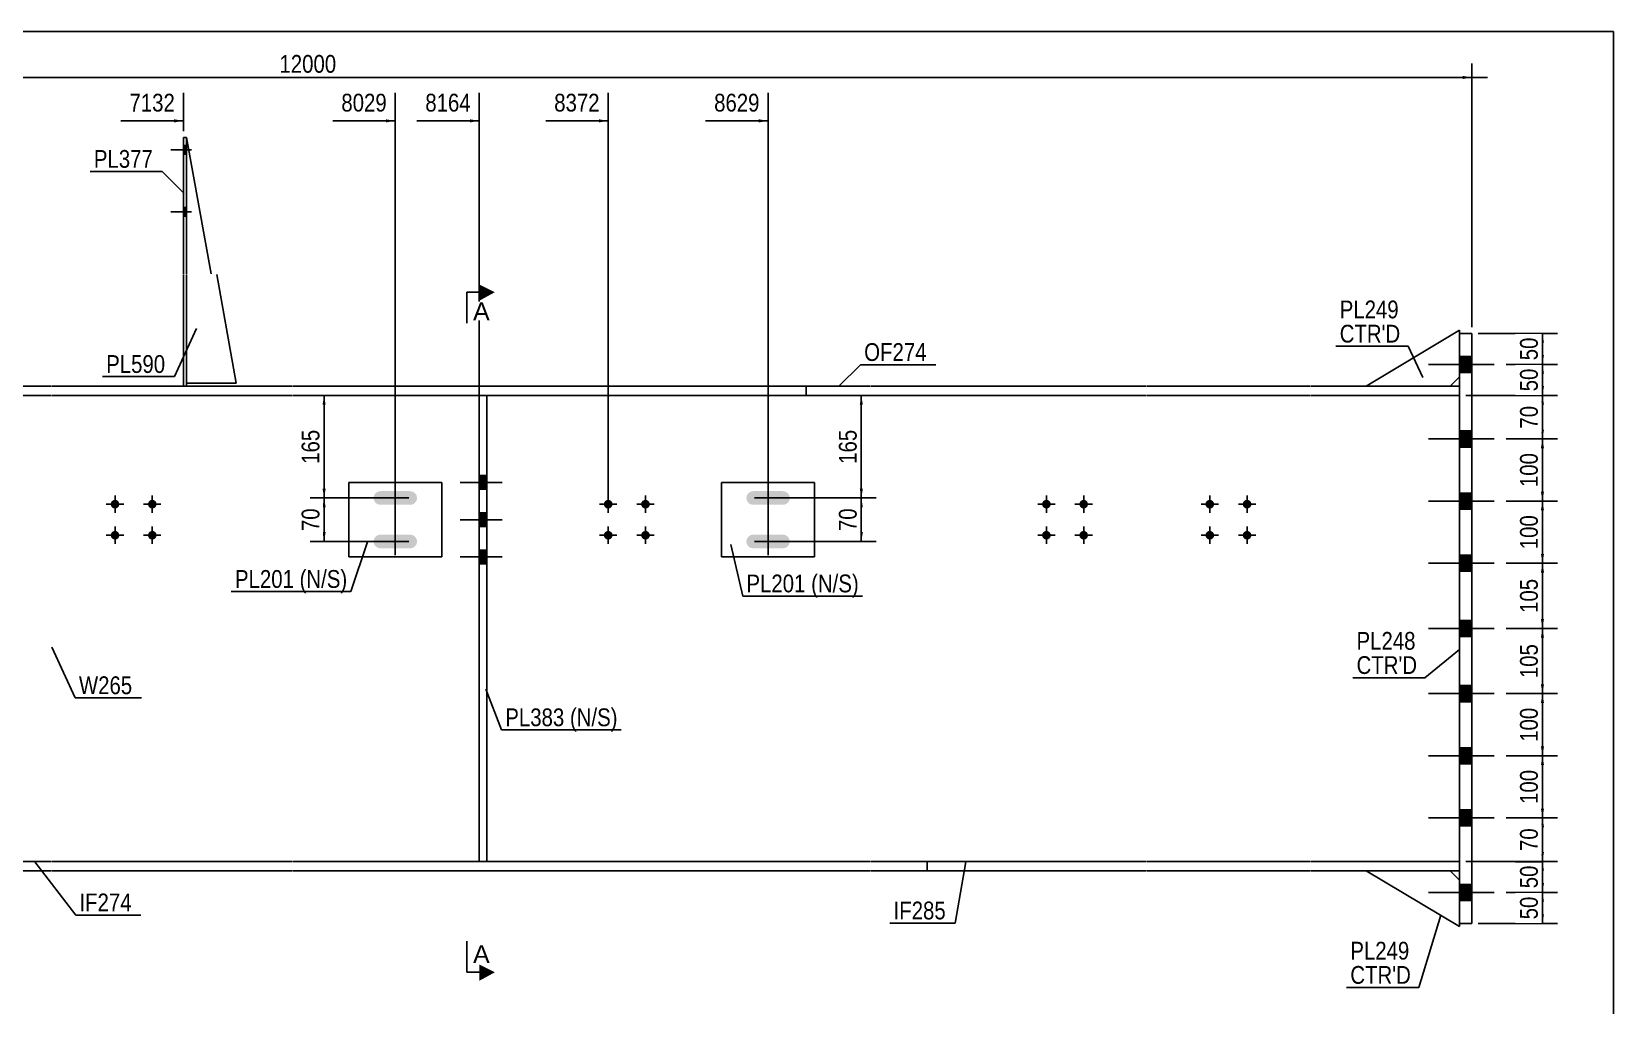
# Model space of a CAD drawing. Header units: millimetres. Extents: x -317 to 96, y -149 to 138.
# Drawn here: x -158.6 to 96, y -19 to 137.8 of the extents above; entities that cross this region are included whole.
import ezdxf

# ---------------------------------------------------------------- set-up
doc = ezdxf.new("R2010")
doc.units = ezdxf.units.MM
doc.linetypes.add('DXK_LINE_DOT1', pattern=[1.8814, 0.9407, -0.9407])
doc.styles.add('Arial', font='ARIAL.TTF', dxfattribs={"height": 0.2})
doc.styles.add('Arial Narrow', font='ARIALN.TTF', dxfattribs={"height": 0.2})

# ---------------------------------------------------------------- blocks, each defined once
blk = doc.blocks.new('Unknown-623345086-1210')
at = {"color": 5, "linetype": 'Continuous'}
for p, q in [((95.99, 137.75), (-314.01, 137.75)), ((95.99, -149.25), (95.99, 137.75))]:
    blk.add_line(p, q, dxfattribs=at)
blk = doc.blocks.new('Bolt-623345086-1713 - 1419')
at = {"linetype": 'Continuous'}
for points in [[(-145.87, 61.68, -1), (-144.47, 61.68, -1)], [(-139.87, 61.68, -1), (-138.47, 61.68, -1)], [(-145.87, 56.68, -1), (-144.47, 56.68, -1)], [(-139.87, 56.68, -1), (-138.47, 56.68, -1)]]:
    blk.add_hatch(color=3, dxfattribs=at).paths.add_polyline_path(points)
at = {"color": 3, "linetype": 'Continuous'}
for p, q in [((-143.77, 61.68), (-146.57, 61.68)), ((-145.17, 60.28), (-145.17, 63.08)), ((-137.77, 61.68), (-140.57, 61.68)), ((-139.17, 60.28), (-139.17, 63.08)), ((-143.77, 56.68), (-146.57, 56.68)), ((-145.17, 55.28), (-145.17, 58.08)), ((-137.77, 56.68), (-140.57, 56.68)), ((-139.17, 55.28), (-139.17, 58.08))]:
    blk.add_line(p, q, dxfattribs=at)
blk = doc.blocks.new('Bolt-623345086-1600 - 1419')
at = {"linetype": 'Continuous'}
for points in [[(-96.88, 61.9), (-96.64, 62.25), (-96.56, 62.68), (-96.64, 63.1), (-96.88, 63.45), (-97.23, 63.69), (-97.66, 63.78), (-102.46, 63.78), (-102.88, 63.69), (-103.23, 63.45), (-103.47, 63.1), (-103.56, 62.68), (-103.47, 62.25), (-103.23, 61.9), (-102.88, 61.66), (-102.46, 61.58), (-97.66, 61.58), (-97.23, 61.66)], [(-96.88, 54.9), (-96.64, 55.25), (-96.56, 55.68), (-96.64, 56.1), (-96.88, 56.45), (-97.23, 56.69), (-97.66, 56.78), (-102.46, 56.78), (-102.88, 56.69), (-103.23, 56.45), (-103.47, 56.1), (-103.56, 55.68), (-103.47, 55.25), (-103.23, 54.9), (-102.88, 54.66), (-102.46, 54.58), (-97.66, 54.58), (-97.23, 54.66)]]:
    blk.add_hatch(color=3, dxfattribs=at).paths.add_polyline_path(points)
at = {"color": 3, "linetype": 'Continuous'}
for p, q in [((-100.06, 60.48), (-100.06, 64.88)), ((-102.26, 62.68), (-97.86, 62.68)), ((-100.06, 53.48), (-100.06, 57.88)), ((-102.26, 55.68), (-97.86, 55.68))]:
    blk.add_line(p, q, dxfattribs=at)
blk = doc.blocks.new('Bolt-623345086-6422 - 1419')
at = {"linetype": 'Continuous'}
for points in [[(-133.66, 118.03), (-133.66, 119.43), (-134.16, 119.43), (-134.16, 118.03)], [(-133.66, 118.03), (-133.66, 119.43), (-134.16, 119.43), (-134.16, 118.03)], [(-133.66, 108.03), (-133.66, 109.43), (-134.16, 109.43), (-134.16, 108.03)], [(-133.66, 108.03), (-133.66, 109.43), (-134.16, 109.43), (-134.16, 108.03)]]:
    blk.add_hatch(color=3, dxfattribs=at).paths.add_polyline_path(points)
at = {"color": 3, "linetype": 'Continuous'}
for p, q in [((-132.86, 118.73), (-136.16, 118.73)), ((-132.86, 118.73), (-136.16, 118.73)), ((-133.66, 119.43), (-134.16, 119.43)), ((-133.66, 119.43), (-134.16, 119.43)), ((-133.66, 118.03), (-134.16, 118.03)), ((-133.66, 118.03), (-134.16, 118.03)), ((-132.86, 108.73), (-136.16, 108.73)), ((-132.86, 108.73), (-136.16, 108.73)), ((-133.66, 109.43), (-134.16, 109.43)), ((-133.66, 109.43), (-134.16, 109.43)), ((-133.66, 108.03), (-134.16, 108.03)), ((-133.66, 108.03), (-134.16, 108.03))]:
    blk.add_line(p, q, dxfattribs=at)
blk = doc.blocks.new('Bolt-623345086-1426 - 1419')
at = {"linetype": 'Continuous'}
for points in [[(-85.34, 64.08), (-85.34, 66.28), (-86.54, 66.28), (-86.54, 64.08)], [(-85.34, 58.08), (-85.34, 60.28), (-86.54, 60.28), (-86.54, 58.08)], [(-85.34, 52.08), (-85.34, 54.28), (-86.54, 54.28), (-86.54, 52.08)]]:
    blk.add_hatch(color=3, dxfattribs=at).paths.add_polyline_path(points)
at = {"color": 3, "linetype": 'Continuous'}
for p, q in [((-85.34, 66.28), (-86.54, 66.28)), ((-82.84, 65.18), (-89.64, 65.18)), ((-85.34, 64.08), (-86.54, 64.08)), ((-82.84, 59.18), (-89.64, 59.18)), ((-85.34, 60.28), (-86.54, 60.28)), ((-85.34, 58.08), (-86.54, 58.08)), ((-85.34, 54.28), (-86.54, 54.28)), ((-82.84, 53.18), (-89.64, 53.18)), ((-85.34, 52.08), (-86.54, 52.08))]:
    blk.add_line(p, q, dxfattribs=at)
blk = doc.blocks.new('Part-623345086-1479 - 1419')
at = {"color": 2, "linetype": 'Continuous'}
for p, q in [((71.23, 89.68), (56.23, 80.68)), ((71.23, 89.68), (71.23, 89.18)), ((69.73, 80.68), (71.23, 82.18))]:
    blk.add_line(p, q, dxfattribs=at)
at = {"color": 7, "linetype": 'DXK_LINE_DOT1'}
for p, q in [((71.23, 82.18), (71.23, 89.18)), ((56.23, 80.68), (69.73, 80.68))]:
    blk.add_line(p, q, dxfattribs=at)
blk = doc.blocks.new('Part-623345086-1508 - 1419')
at = {"color": 2, "linetype": 'Continuous'}
for p, q in [((71.23, 89.18), (73.23, 89.18)), ((71.23, -5.82), (71.23, 89.18)), ((73.23, 89.18), (73.23, -5.82)), ((73.23, -5.82), (71.23, -5.82))]:
    blk.add_line(p, q, dxfattribs=at)
blk = doc.blocks.new('Part-623345086-1688 - 1419')
at = {"color": 2, "linetype": 'Continuous'}
for p, q in [((-164.37, 4.18), (-164.37, 2.68)), ((-164.37, 4.18), (-155.37, 4.18)), ((-164.37, 2.68), (-155.37, 2.68)), ((-155.27, 4.18), (-116.66, 4.18)), ((-155.27, 2.68), (-116.66, 2.68)), ((-116.56, 4.18), (-23.56, 4.18)), ((-116.56, 2.68), (-23.56, 2.68)), ((-23.46, 4.18), (-14.46, 4.18)), ((-23.46, 2.68), (-14.46, 2.68)), ((-14.46, 4.18), (-14.46, 2.68))]:
    blk.add_line(p, q, dxfattribs=at)
blk = doc.blocks.new('Part-623345086-1513 - 1419')
at = {"color": 2, "linetype": 'Continuous'}
for p, q in [((71.23, -6.33), (56.23, 2.67)), ((69.73, 2.67), (71.23, 1.17)), ((71.23, -6.33), (71.23, -5.82))]:
    blk.add_line(p, q, dxfattribs=at)
at = {"color": 7, "linetype": 'DXK_LINE_DOT1'}
for p, q in [((56.23, 2.67), (69.73, 2.67)), ((71.23, 1.17), (71.23, -5.82))]:
    blk.add_line(p, q, dxfattribs=at)
blk = doc.blocks.new('Part-623345086-1565 - 1419')
at = {"color": 2, "linetype": 'Continuous'}
for p, q in [((-86.54, 79.18), (-86.54, 4.18)), ((-85.34, 79.18), (-85.34, 4.18))]:
    blk.add_line(p, q, dxfattribs=at)
at = {"color": 7, "linetype": 'DXK_LINE_DOT1'}
for p, q in [((-86.54, 79.18), (-85.34, 79.18)), ((-85.34, 4.18), (-86.54, 4.18))]:
    blk.add_line(p, q, dxfattribs=at)
blk = doc.blocks.new('Part-623345086-1575 - 1419')
at = {"color": 2, "linetype": 'Continuous'}
blk.add_line((-164.37, 79.18), (-164.37, 4.18), dxfattribs=at)
at = {"color": 7, "linetype": 'DXK_LINE_DOT1'}
for p, q in [((-164.37, 79.18), (-155.37, 79.18)), ((-155.27, 79.18), (-116.66, 79.18)), ((-116.56, 79.18), (-86.54, 79.18)), ((-85.34, 79.18), (-23.56, 79.18)), ((-23.46, 79.18), (-5.46, 79.18)), ((-5.36, 79.18), (20.84, 79.18)), ((20.94, 79.18), (47.13, 79.18)), ((47.23, 79.18), (71.23, 79.18)), ((71.23, 79.18), (71.23, 4.18)), ((-164.37, 4.18), (-155.37, 4.18)), ((-155.27, 4.18), (-116.66, 4.18)), ((-116.56, 4.18), (-23.56, 4.18)), ((-23.46, 4.18), (-5.46, 4.18)), ((-5.36, 4.18), (20.84, 4.18)), ((20.94, 4.18), (47.13, 4.18)), ((47.23, 4.18), (71.23, 4.18))]:
    blk.add_line(p, q, dxfattribs=at)
blk = doc.blocks.new('Part-623345086-1597 - 1419')
at = {"color": 2, "linetype": 'Continuous'}
for p, q in [((-33.94, 80.68), (-33.94, 79.18)), ((-23.56, 80.68), (-33.94, 80.68)), ((-33.94, 79.18), (-23.56, 79.18)), ((-5.46, 80.68), (-23.46, 80.68)), ((-23.46, 79.18), (-5.46, 79.18)), ((20.84, 80.68), (-5.36, 80.68)), ((-5.36, 79.18), (20.84, 79.18)), ((47.13, 80.68), (20.94, 80.68)), ((20.94, 79.18), (47.13, 79.18)), ((71.23, 80.68), (47.23, 80.68)), ((47.23, 79.18), (71.23, 79.18)), ((71.23, 79.18), (71.23, 80.68))]:
    blk.add_line(p, q, dxfattribs=at)
blk = doc.blocks.new('Bolt-623345086-1598 - 1419')
at = {"linetype": 'Continuous'}
for points in [[(-66.49, 61.68, -1), (-65.09, 61.68, -1)], [(-60.49, 61.68, -1), (-59.09, 61.68, -1)], [(-66.49, 56.68, -1), (-65.09, 56.68, -1)], [(-60.49, 56.68, -1), (-59.09, 56.68, -1)]]:
    blk.add_hatch(color=3, dxfattribs=at).paths.add_polyline_path(points)
at = {"color": 3, "linetype": 'Continuous'}
for p, q in [((-64.39, 61.68), (-67.19, 61.68)), ((-65.79, 60.28), (-65.79, 63.08)), ((-58.39, 61.68), (-61.19, 61.68)), ((-59.79, 60.28), (-59.79, 63.08)), ((-64.39, 56.68), (-67.19, 56.68)), ((-65.79, 55.28), (-65.79, 58.08)), ((-58.39, 56.68), (-61.19, 56.68)), ((-59.79, 55.28), (-59.79, 58.08))]:
    blk.add_line(p, q, dxfattribs=at)
blk = doc.blocks.new('Part-623345086-1622 - 1419')
at = {"color": 2, "linetype": 'Continuous'}
for p, q in [((-182.55, 80.68), (-182.55, 79.18)), ((-173.55, 80.68), (-182.55, 80.68)), ((-182.55, 79.18), (-173.55, 79.18)), ((-155.37, 80.68), (-173.45, 80.68)), ((-173.45, 79.18), (-155.37, 79.18)), ((-116.66, 80.68), (-155.27, 80.68)), ((-155.27, 79.18), (-116.66, 79.18)), ((-33.94, 80.68), (-116.56, 80.68)), ((-116.56, 79.18), (-33.94, 79.18)), ((-33.94, 79.18), (-33.94, 80.68))]:
    blk.add_line(p, q, dxfattribs=at)
blk = doc.blocks.new('Part-623345086-1704 - 1419')
at = {"color": 2, "linetype": 'Continuous'}
for p, q in [((-107.56, 65.18), (-92.56, 65.18)), ((-107.56, 65.18), (-107.56, 53.18)), ((-92.56, 53.18), (-92.56, 65.18)), ((-107.56, 53.18), (-92.56, 53.18))]:
    blk.add_line(p, q, dxfattribs=at)
blk = doc.blocks.new('Bolt-623345086-1694 - 1419')
at = {"linetype": 'Continuous'}
for points in [[(71.23, 85.48), (71.23, 82.88), (73.23, 82.88), (73.23, 85.48)], [(71.23, 85.48), (71.23, 82.88), (73.23, 82.88), (73.23, 85.48)], [(71.23, 73.48), (71.23, 70.88), (73.23, 70.88), (73.23, 73.48)], [(71.23, 73.48), (71.23, 70.88), (73.23, 70.88), (73.23, 73.48)], [(71.23, 63.48), (71.23, 60.88), (73.23, 60.88), (73.23, 63.48)], [(71.23, 63.48), (71.23, 60.88), (73.23, 60.88), (73.23, 63.48)], [(71.23, 53.48), (71.23, 50.88), (73.23, 50.88), (73.23, 53.48)], [(71.23, 53.48), (71.23, 50.88), (73.23, 50.88), (73.23, 53.48)], [(71.23, 42.98), (71.23, 40.38), (73.23, 40.38), (73.23, 42.98)], [(71.23, 42.98), (71.23, 40.38), (73.23, 40.38), (73.23, 42.98)], [(71.23, 32.48), (71.23, 29.88), (73.23, 29.88), (73.23, 32.48)], [(71.23, 32.48), (71.23, 29.88), (73.23, 29.88), (73.23, 32.48)], [(71.23, 22.48), (71.23, 19.88), (73.23, 19.88), (73.23, 22.48)], [(71.23, 22.48), (71.23, 19.88), (73.23, 19.88), (73.23, 22.48)], [(71.23, 12.48), (71.23, 9.88), (73.23, 9.88), (73.23, 12.48)], [(71.23, 12.48), (71.23, 9.88), (73.23, 9.88), (73.23, 12.48)], [(71.23, 0.48), (71.23, -2.12), (73.23, -2.12), (73.23, 0.48)], [(71.23, 0.48), (71.23, -2.12), (73.23, -2.12), (73.23, 0.48)]]:
    blk.add_hatch(color=3, dxfattribs=at).paths.add_polyline_path(points)
at = {"color": 3, "linetype": 'Continuous'}
for p, q in [((76.82, 84.18), (66.23, 84.18)), ((76.82, 84.18), (66.23, 84.18)), ((73.23, 85.48), (71.23, 85.48)), ((73.23, 85.48), (71.23, 85.48)), ((73.23, 82.88), (71.23, 82.88)), ((73.23, 82.88), (71.23, 82.88)), ((76.82, 72.18), (66.23, 72.18)), ((76.82, 72.18), (66.23, 72.18)), ((73.23, 73.48), (71.23, 73.48)), ((73.23, 73.48), (71.23, 73.48)), ((73.23, 70.88), (71.23, 70.88)), ((73.23, 70.88), (71.23, 70.88)), ((76.82, 62.18), (66.23, 62.18)), ((76.82, 62.18), (66.23, 62.18)), ((73.23, 63.48), (71.23, 63.48)), ((73.23, 63.48), (71.23, 63.48)), ((73.23, 60.88), (71.23, 60.88)), ((73.23, 60.88), (71.23, 60.88)), ((73.23, 53.48), (71.23, 53.48)), ((73.23, 53.48), (71.23, 53.48)), ((76.82, 52.18), (66.23, 52.18)), ((76.82, 52.18), (66.23, 52.18)), ((73.23, 50.88), (71.23, 50.88)), ((73.23, 50.88), (71.23, 50.88)), ((76.82, 41.68), (66.23, 41.68)), ((76.82, 41.68), (66.23, 41.68)), ((73.23, 42.98), (71.23, 42.98)), ((73.23, 42.98), (71.23, 42.98)), ((73.23, 40.38), (71.23, 40.38)), ((73.23, 40.38), (71.23, 40.38)), ((76.82, 31.18), (66.23, 31.18)), ((76.82, 31.18), (66.23, 31.18)), ((73.23, 32.48), (71.23, 32.48)), ((73.23, 32.48), (71.23, 32.48)), ((73.23, 29.88), (71.23, 29.88)), ((73.23, 29.88), (71.23, 29.88)), ((76.82, 21.18), (66.23, 21.18)), ((76.82, 21.18), (66.23, 21.18)), ((73.23, 22.48), (71.23, 22.48)), ((73.23, 22.48), (71.23, 22.48)), ((73.23, 19.88), (71.23, 19.88)), ((73.23, 19.88), (71.23, 19.88)), ((76.82, 11.18), (66.23, 11.18)), ((76.82, 11.18), (66.23, 11.18)), ((73.23, 12.48), (71.23, 12.48)), ((73.23, 12.48), (71.23, 12.48)), ((73.23, 9.88), (71.23, 9.88)), ((73.23, 9.88), (71.23, 9.88)), ((73.23, 0.48), (71.23, 0.48)), ((73.23, 0.48), (71.23, 0.48)), ((76.82, -0.82), (66.23, -0.82)), ((76.82, -0.82), (66.23, -0.82)), ((73.23, -2.12), (71.23, -2.12)), ((73.23, -2.12), (71.23, -2.12))]:
    blk.add_line(p, q, dxfattribs=at)
blk = doc.blocks.new('Part-623345086-1709 - 1419')
at = {"color": 2, "linetype": 'Continuous'}
for p, q in [((-47.56, 65.18), (-32.56, 65.18)), ((-47.56, 65.18), (-47.56, 53.18)), ((-32.56, 53.18), (-32.56, 65.18)), ((-47.56, 53.18), (-32.56, 53.18))]:
    blk.add_line(p, q, dxfattribs=at)
blk = doc.blocks.new('Bolt-623345086-1710 - 1419')
at = {"linetype": 'Continuous'}
for points in [[(-36.88, 61.9), (-36.64, 62.25), (-36.56, 62.68), (-36.64, 63.1), (-36.88, 63.45), (-37.23, 63.69), (-37.66, 63.78), (-42.46, 63.78), (-42.88, 63.69), (-43.23, 63.45), (-43.47, 63.1), (-43.56, 62.68), (-43.47, 62.25), (-43.23, 61.9), (-42.88, 61.66), (-42.46, 61.58), (-37.66, 61.58), (-37.23, 61.66)], [(-36.88, 54.9), (-36.64, 55.25), (-36.56, 55.68), (-36.64, 56.1), (-36.88, 56.45), (-37.23, 56.69), (-37.66, 56.78), (-42.46, 56.78), (-42.88, 56.69), (-43.23, 56.45), (-43.47, 56.1), (-43.56, 55.68), (-43.47, 55.25), (-43.23, 54.9), (-42.88, 54.66), (-42.46, 54.58), (-37.66, 54.58), (-37.23, 54.66)]]:
    blk.add_hatch(color=3, dxfattribs=at).paths.add_polyline_path(points)
at = {"color": 3, "linetype": 'Continuous'}
for p, q in [((-40.06, 60.48), (-40.06, 64.88)), ((-42.26, 62.68), (-37.86, 62.68)), ((-40.06, 53.48), (-40.06, 57.88)), ((-42.26, 55.68), (-37.86, 55.68))]:
    blk.add_line(p, q, dxfattribs=at)
blk = doc.blocks.new('Bolt-623345086-1714 - 1419')
at = {"linetype": 'Continuous'}
for points in [[(4.04, 61.68, -1), (5.44, 61.68, -1)], [(10.04, 61.68, -1), (11.44, 61.68, -1)], [(4.04, 56.68, -1), (5.44, 56.68, -1)], [(10.04, 56.68, -1), (11.44, 56.68, -1)]]:
    blk.add_hatch(color=3, dxfattribs=at).paths.add_polyline_path(points)
at = {"color": 3, "linetype": 'Continuous'}
for p, q in [((6.14, 61.68), (3.34, 61.68)), ((4.74, 60.28), (4.74, 63.08)), ((12.14, 61.68), (9.34, 61.68)), ((10.74, 60.28), (10.74, 63.08)), ((6.14, 56.68), (3.34, 56.68)), ((4.74, 55.28), (4.74, 58.08)), ((12.14, 56.68), (9.34, 56.68)), ((10.74, 55.28), (10.74, 58.08))]:
    blk.add_line(p, q, dxfattribs=at)
blk = doc.blocks.new('Bolt-623345086-1715 - 1419')
at = {"linetype": 'Continuous'}
for points in [[(30.34, 61.68, -1), (31.74, 61.68, -1)], [(36.34, 61.68, -1), (37.74, 61.68, -1)], [(30.34, 56.68, -1), (31.74, 56.68, -1)], [(36.34, 56.68, -1), (37.74, 56.68, -1)]]:
    blk.add_hatch(color=3, dxfattribs=at).paths.add_polyline_path(points)
at = {"color": 3, "linetype": 'Continuous'}
for p, q in [((32.44, 61.68), (29.64, 61.68)), ((31.04, 60.28), (31.04, 63.08)), ((38.44, 61.68), (35.64, 61.68)), ((37.04, 60.28), (37.04, 63.08)), ((32.44, 56.68), (29.64, 56.68)), ((31.04, 55.28), (31.04, 58.08)), ((38.44, 56.68), (35.64, 56.68)), ((37.04, 55.28), (37.04, 58.08))]:
    blk.add_line(p, q, dxfattribs=at)
blk = doc.blocks.new('Part-623345086-1720 - 1419')
at = {"color": 2, "linetype": 'Continuous'}
for p, q in [((-14.46, 2.68), (-14.46, 4.18)), ((-14.46, 4.18), (-5.46, 4.18)), ((-5.46, 2.68), (-14.46, 2.68)), ((-5.36, 4.18), (20.84, 4.18)), ((20.84, 2.68), (-5.36, 2.68)), ((20.94, 4.18), (47.13, 4.18)), ((47.13, 2.68), (20.94, 2.68)), ((47.23, 4.18), (71.23, 4.18)), ((71.23, 2.68), (47.23, 2.68)), ((71.23, 4.18), (71.23, 2.68))]:
    blk.add_line(p, q, dxfattribs=at)
blk = doc.blocks.new('Part-623345086-6420 - 1419')
at = {"color": 2, "linetype": 'Continuous'}
for p, q in [((-133.66, 120.73), (-134.16, 120.73)), ((-134.16, 120.73), (-134.16, 98.78)), ((-133.66, 98.78), (-133.66, 120.73)), ((-134.16, 98.68), (-134.16, 80.68)), ((-133.66, 80.68), (-133.66, 98.68))]:
    blk.add_line(p, q, dxfattribs=at)
at = {"color": 7, "linetype": 'DXK_LINE_DOT1'}
blk.add_line((-134.16, 80.68), (-133.66, 80.68), dxfattribs=at)
blk = doc.blocks.new('Part-623345086-6421 - 1419')
at = {"color": 2, "linetype": 'Continuous'}
for p, q in [((-129.71, 98.78), (-133.66, 120.73)), ((-125.66, 81.18), (-128.8, 98.68)), ((-133.66, 81.18), (-125.66, 81.18))]:
    blk.add_line(p, q, dxfattribs=at)
at = {"color": 7, "linetype": 'DXK_LINE_DOT1'}
for p, q in [((-133.66, 120.73), (-133.66, 98.78)), ((-133.66, 98.68), (-133.66, 81.18))]:
    blk.add_line(p, q, dxfattribs=at)
blk = doc.blocks.new('StraightDimension-623345086-6908 - 1419')
at = {"linetype": 'Continuous'}
for points in [[(84.33, 77.68), (84.58, 79.18), (84.83, 77.68)], [(84.83, 73.68), (84.58, 72.18), (84.33, 73.68)]]:
    blk.add_hatch(color=7, dxfattribs=at).paths.add_polyline_path(points)
at = {"color": 7, "linetype": 'Continuous'}
for p, q in [((72.23, 79.18), (86.98, 79.18)), ((84.58, 72.18), (84.58, 79.18)), ((78.73, 72.18), (86.98, 72.18))]:
    blk.add_line(p, q, dxfattribs=at)
at = {"color": 0}
blk.add_wipeout([(84.43, 78.1), (80.23, 78.1), (80.23, 73.25), (84.43, 73.25)], dxfattribs=at)
at = {"color": 3, "style": 'Arial Narrow'}
blk.add_text('70', height=2.863, rotation=90.0002, dxfattribs=at).set_placement((83.83, 73.85))
blk = doc.blocks.new('StraightDimension-623345086-6749 - 1419')
at = {"linetype": 'Continuous'}
blk.add_hatch(color=7, dxfattribs=at).paths.add_polyline_path([(-135.66, 123.64), (-134.16, 123.39), (-135.66, 123.14)])
at = {"color": 7, "linetype": 'Continuous'}
for p, q in [((-134.16, 121.73), (-134.16, 127.89)), ((-144.22, 123.39), (-134.16, 123.39))]:
    blk.add_line(p, q, dxfattribs=at)
at = {"color": 0}
blk.add_wipeout([(-134.93, 124.29), (-134.93, 128.49), (-143.44, 128.49), (-143.44, 124.29)], dxfattribs=at)
at = {"color": 3, "style": 'Arial Narrow'}
blk.add_text('7132', height=2.863, dxfattribs=at).set_placement((-142.84, 124.89))
blk = doc.blocks.new('StraightDimension-623345086-6745 - 1419')
at = {"linetype": 'Continuous'}
blk.add_hatch(color=7, dxfattribs=at).paths.add_polyline_path([(-41.56, 123.64), (-40.06, 123.39), (-41.56, 123.14)])
at = {"color": 7, "linetype": 'Continuous'}
for p, q in [((-40.06, 56.68), (-40.06, 127.89)), ((-50.12, 123.39), (-40.06, 123.39))]:
    blk.add_line(p, q, dxfattribs=at)
at = {"color": 0}
blk.add_wipeout([(-40.83, 124.29), (-40.83, 128.49), (-49.34, 128.49), (-49.34, 124.29)], dxfattribs=at)
at = {"color": 3, "style": 'Arial Narrow'}
blk.add_text('8629', height=2.863, dxfattribs=at).set_placement((-48.74, 124.89))
blk = doc.blocks.new('StraightDimension-623345086-6916 - 1419')
at = {"linetype": 'Continuous'}
for points in [[(84.33, 2.68), (84.58, 4.18), (84.83, 2.68)], [(84.83, 0.68), (84.58, -0.82), (84.33, 0.68)]]:
    blk.add_hatch(color=7, dxfattribs=at).paths.add_polyline_path(points)
at = {"color": 7, "linetype": 'Continuous'}
for p, q in [((72.23, 4.18), (86.98, 4.18)), ((84.58, -0.82), (84.58, 4.18)), ((78.73, -0.82), (86.98, -0.82))]:
    blk.add_line(p, q, dxfattribs=at)
at = {"color": 0}
blk.add_wipeout([(84.43, 4.1), (80.23, 4.1), (80.23, -0.75), (84.43, -0.75)], dxfattribs=at)
at = {"color": 3, "style": 'Arial Narrow'}
blk.add_text('50', height=2.863, rotation=90.0002, dxfattribs=at).set_placement((83.83, -0.15))
blk = doc.blocks.new('StraightDimension-623345086-6748 - 1419')
at = {"linetype": 'Continuous'}
blk.add_hatch(color=7, dxfattribs=at).paths.add_polyline_path([(-101.56, 123.64), (-100.06, 123.39), (-101.56, 123.14)])
at = {"color": 7, "linetype": 'Continuous'}
for p, q in [((-100.06, 56.68), (-100.06, 127.89)), ((-110.12, 123.39), (-100.06, 123.39))]:
    blk.add_line(p, q, dxfattribs=at)
at = {"color": 0}
blk.add_wipeout([(-100.83, 124.29), (-100.83, 128.49), (-109.34, 128.49), (-109.34, 124.29)], dxfattribs=at)
at = {"color": 3, "style": 'Arial Narrow'}
blk.add_text('8029', height=2.863, dxfattribs=at).set_placement((-108.74, 124.89))
blk = doc.blocks.new('StraightDimension-623345086-1931 - 1419')
at = {"linetype": 'Continuous'}
blk.add_hatch(color=7, dxfattribs=at).paths.add_polyline_path([(71.73, 130.63), (73.23, 130.38), (71.73, 130.13)])
at = {"color": 7, "linetype": 'Continuous'}
for p, q in [((73.23, 90.18), (73.23, 132.63)), ((-301.5, 130.38), (73.23, 130.38)), ((73.23, 130.38), (75.73, 130.38))]:
    blk.add_line(p, q, dxfattribs=at)
at = {"color": 0}
blk.add_wipeout([(-108.96, 130.53), (-108.96, 134.73), (-119.3, 134.73), (-119.3, 130.53)], dxfattribs=at)
at = {"color": 3, "style": 'Arial Narrow'}
blk.add_text('12000', height=2.863, dxfattribs=at).set_placement((-118.7, 131.13))
blk = doc.blocks.new('StraightDimension-623345086-6746 - 1419')
at = {"linetype": 'Continuous'}
blk.add_hatch(color=7, dxfattribs=at).paths.add_polyline_path([(-67.29, 123.64), (-65.79, 123.39), (-67.29, 123.14)])
at = {"color": 7, "linetype": 'Continuous'}
for p, q in [((-65.79, 62.68), (-65.79, 127.89)), ((-75.85, 123.39), (-65.79, 123.39))]:
    blk.add_line(p, q, dxfattribs=at)
at = {"color": 0}
blk.add_wipeout([(-66.56, 124.29), (-66.56, 128.49), (-75.08, 128.49), (-75.08, 124.29)], dxfattribs=at)
at = {"color": 3, "style": 'Arial Narrow'}
blk.add_text('8372', height=2.863, dxfattribs=at).set_placement((-74.48, 124.89))
blk = doc.blocks.new('StraightDimension-623345086-6747 - 1419')
at = {"linetype": 'Continuous'}
blk.add_hatch(color=7, dxfattribs=at).paths.add_polyline_path([(-88.04, 123.64), (-86.54, 123.39), (-88.04, 123.14)])
at = {"color": 7, "linetype": 'Continuous'}
for p, q in [((-86.54, 42.68), (-86.54, 127.89)), ((-96.6, 123.39), (-86.54, 123.39))]:
    blk.add_line(p, q, dxfattribs=at)
at = {"color": 0}
blk.add_wipeout([(-87.31, 124.29), (-87.31, 128.49), (-95.83, 128.49), (-95.83, 124.29)], dxfattribs=at)
at = {"color": 3, "style": 'Arial Narrow'}
blk.add_text('8164', height=2.863, dxfattribs=at).set_placement((-95.23, 124.89))
blk = doc.blocks.new('StraightDimension-623345086-6906 - 1419')
at = {"linetype": 'Continuous'}
for points in [[(84.33, 87.68), (84.58, 89.18), (84.83, 87.68)], [(84.83, 85.68), (84.58, 84.18), (84.33, 85.68)]]:
    blk.add_hatch(color=7, dxfattribs=at).paths.add_polyline_path(points)
at = {"color": 7, "linetype": 'Continuous'}
for p, q in [((74.23, 89.18), (86.98, 89.18)), ((84.58, 84.18), (84.58, 89.18)), ((78.73, 84.18), (86.98, 84.18))]:
    blk.add_line(p, q, dxfattribs=at)
at = {"color": 0}
blk.add_wipeout([(84.43, 89.1), (80.23, 89.1), (80.23, 84.25), (84.43, 84.25)], dxfattribs=at)
at = {"color": 3, "style": 'Arial Narrow'}
blk.add_text('50', height=2.863, rotation=90.0002, dxfattribs=at).set_placement((83.83, 84.85))
blk = doc.blocks.new('StraightDimension-623345086-6907 - 1419')
at = {"linetype": 'Continuous'}
for points in [[(84.33, 82.68), (84.58, 84.18), (84.83, 82.68)], [(84.83, 80.68), (84.58, 79.18), (84.33, 80.68)]]:
    blk.add_hatch(color=7, dxfattribs=at).paths.add_polyline_path(points)
at = {"color": 7, "linetype": 'Continuous'}
for p, q in [((78.73, 84.18), (86.98, 84.18)), ((84.58, 79.18), (84.58, 84.18)), ((72.23, 79.18), (86.98, 79.18))]:
    blk.add_line(p, q, dxfattribs=at)
at = {"color": 0}
blk.add_wipeout([(84.43, 84.1), (80.23, 84.1), (80.23, 79.25), (84.43, 79.25)], dxfattribs=at)
at = {"color": 3, "style": 'Arial Narrow'}
blk.add_text('50', height=2.863, rotation=90.0002, dxfattribs=at).set_placement((83.83, 79.85))
blk = doc.blocks.new('StraightDimension-623345086-6909 - 1419')
at = {"linetype": 'Continuous'}
for points in [[(84.33, 70.68), (84.58, 72.18), (84.83, 70.68)], [(84.83, 63.68), (84.58, 62.18), (84.33, 63.68)]]:
    blk.add_hatch(color=7, dxfattribs=at).paths.add_polyline_path(points)
at = {"color": 7, "linetype": 'Continuous'}
for p, q in [((78.73, 72.18), (86.98, 72.18)), ((84.58, 62.18), (84.58, 72.18)), ((78.73, 62.18), (86.98, 62.18))]:
    blk.add_line(p, q, dxfattribs=at)
at = {"color": 0}
blk.add_wipeout([(84.43, 70.52), (80.23, 70.52), (80.23, 63.83), (84.43, 63.83)], dxfattribs=at)
at = {"color": 3, "style": 'Arial Narrow'}
blk.add_text('100', height=2.863, rotation=90.0002, dxfattribs=at).set_placement((83.83, 64.43))
blk = doc.blocks.new('StraightDimension-623345086-6910 - 1419')
at = {"linetype": 'Continuous'}
for points in [[(84.33, 60.68), (84.58, 62.18), (84.83, 60.68)], [(84.83, 53.68), (84.58, 52.18), (84.33, 53.68)]]:
    blk.add_hatch(color=7, dxfattribs=at).paths.add_polyline_path(points)
at = {"color": 7, "linetype": 'Continuous'}
for p, q in [((78.73, 62.18), (86.98, 62.18)), ((84.58, 52.18), (84.58, 62.18)), ((78.73, 52.18), (86.98, 52.18))]:
    blk.add_line(p, q, dxfattribs=at)
at = {"color": 0}
blk.add_wipeout([(84.43, 60.52), (80.23, 60.52), (80.23, 53.83), (84.43, 53.83)], dxfattribs=at)
at = {"color": 3, "style": 'Arial Narrow'}
blk.add_text('100', height=2.863, rotation=90.0002, dxfattribs=at).set_placement((83.83, 54.43))
blk = doc.blocks.new('StraightDimension-623345086-6911 - 1419')
at = {"linetype": 'Continuous'}
for points in [[(84.33, 50.68), (84.58, 52.18), (84.83, 50.68)], [(84.83, 43.18), (84.58, 41.68), (84.33, 43.18)]]:
    blk.add_hatch(color=7, dxfattribs=at).paths.add_polyline_path(points)
at = {"color": 7, "linetype": 'Continuous'}
for p, q in [((78.73, 52.18), (86.98, 52.18)), ((84.58, 41.68), (84.58, 52.18)), ((78.73, 41.68), (86.98, 41.68))]:
    blk.add_line(p, q, dxfattribs=at)
at = {"color": 0}
blk.add_wipeout([(84.43, 50.27), (80.23, 50.27), (80.23, 43.58), (84.43, 43.58)], dxfattribs=at)
at = {"color": 3, "style": 'Arial Narrow'}
blk.add_text('105', height=2.863, rotation=90.0002, dxfattribs=at).set_placement((83.83, 44.18))
blk = doc.blocks.new('StraightDimension-623345086-6912 - 1419')
at = {"linetype": 'Continuous'}
for points in [[(84.33, 40.18), (84.58, 41.68), (84.83, 40.18)], [(84.83, 32.68), (84.58, 31.18), (84.33, 32.68)]]:
    blk.add_hatch(color=7, dxfattribs=at).paths.add_polyline_path(points)
at = {"color": 7, "linetype": 'Continuous'}
for p, q in [((78.73, 41.68), (86.98, 41.68)), ((84.58, 31.18), (84.58, 41.68)), ((78.73, 31.18), (86.98, 31.18))]:
    blk.add_line(p, q, dxfattribs=at)
at = {"color": 0}
blk.add_wipeout([(84.43, 39.77), (80.23, 39.77), (80.23, 33.08), (84.43, 33.08)], dxfattribs=at)
at = {"color": 3, "style": 'Arial Narrow'}
blk.add_text('105', height=2.863, rotation=90.0002, dxfattribs=at).set_placement((83.83, 33.68))
blk = doc.blocks.new('StraightDimension-623345086-6913 - 1419')
at = {"linetype": 'Continuous'}
for points in [[(84.33, 29.68), (84.58, 31.18), (84.83, 29.68)], [(84.83, 22.68), (84.58, 21.18), (84.33, 22.68)]]:
    blk.add_hatch(color=7, dxfattribs=at).paths.add_polyline_path(points)
at = {"color": 7, "linetype": 'Continuous'}
for p, q in [((78.73, 31.18), (86.98, 31.18)), ((84.58, 21.18), (84.58, 31.18)), ((78.73, 21.18), (86.98, 21.18))]:
    blk.add_line(p, q, dxfattribs=at)
at = {"color": 0}
blk.add_wipeout([(84.43, 29.52), (80.23, 29.52), (80.23, 22.83), (84.43, 22.83)], dxfattribs=at)
at = {"color": 3, "style": 'Arial Narrow'}
blk.add_text('100', height=2.863, rotation=90.0002, dxfattribs=at).set_placement((83.83, 23.43))
blk = doc.blocks.new('StraightDimension-623345086-6914 - 1419')
at = {"linetype": 'Continuous'}
for points in [[(84.33, 19.68), (84.58, 21.18), (84.83, 19.68)], [(84.83, 12.68), (84.58, 11.18), (84.33, 12.68)]]:
    blk.add_hatch(color=7, dxfattribs=at).paths.add_polyline_path(points)
at = {"color": 7, "linetype": 'Continuous'}
for p, q in [((78.73, 21.18), (86.98, 21.18)), ((84.58, 11.18), (84.58, 21.18)), ((78.73, 11.18), (86.98, 11.18))]:
    blk.add_line(p, q, dxfattribs=at)
at = {"color": 0}
blk.add_wipeout([(84.43, 19.52), (80.23, 19.52), (80.23, 12.83), (84.43, 12.83)], dxfattribs=at)
at = {"color": 3, "style": 'Arial Narrow'}
blk.add_text('100', height=2.863, rotation=90.0002, dxfattribs=at).set_placement((83.83, 13.43))
blk = doc.blocks.new('StraightDimension-623345086-6915 - 1419')
at = {"linetype": 'Continuous'}
for points in [[(84.33, 9.68), (84.58, 11.18), (84.83, 9.68)], [(84.83, 5.68), (84.58, 4.18), (84.33, 5.68)]]:
    blk.add_hatch(color=7, dxfattribs=at).paths.add_polyline_path(points)
at = {"color": 7, "linetype": 'Continuous'}
for p, q in [((78.73, 11.18), (86.98, 11.18)), ((84.58, 4.18), (84.58, 11.18)), ((72.23, 4.18), (86.98, 4.18))]:
    blk.add_line(p, q, dxfattribs=at)
at = {"color": 0}
blk.add_wipeout([(84.43, 10.1), (80.23, 10.1), (80.23, 5.25), (84.43, 5.25)], dxfattribs=at)
at = {"color": 3, "style": 'Arial Narrow'}
blk.add_text('70', height=2.863, rotation=90.0002, dxfattribs=at).set_placement((83.83, 5.85))
blk = doc.blocks.new('StraightDimension-623345086-6917 - 1419')
at = {"linetype": 'Continuous'}
for points in [[(84.33, -2.32), (84.58, -0.82), (84.83, -2.32)], [(84.83, -4.32), (84.58, -5.82), (84.33, -4.32)]]:
    blk.add_hatch(color=7, dxfattribs=at).paths.add_polyline_path(points)
at = {"color": 7, "linetype": 'Continuous'}
for p, q in [((78.73, -0.82), (86.98, -0.82)), ((84.58, -5.82), (84.58, -0.82)), ((74.23, -5.82), (86.98, -5.82))]:
    blk.add_line(p, q, dxfattribs=at)
at = {"color": 0}
blk.add_wipeout([(84.43, -0.9), (80.23, -0.9), (80.23, -5.75), (84.43, -5.75)], dxfattribs=at)
at = {"color": 3, "style": 'Arial Narrow'}
blk.add_text('50', height=2.863, rotation=90.0002, dxfattribs=at).set_placement((83.83, -5.15))
blk = doc.blocks.new('StraightDimension-623345086-7337 - 1419')
at = {"linetype": 'Continuous'}
for points in [[(-111.77, 77.68), (-111.52, 79.18), (-111.27, 77.68)], [(-111.27, 64.18), (-111.52, 62.68), (-111.77, 64.18)]]:
    blk.add_hatch(color=7, dxfattribs=at).paths.add_polyline_path(points)
at = {"color": 7, "linetype": 'Continuous'}
for p, q in [((-101.06, 79.18), (-113.77, 79.18)), ((-111.52, 62.68), (-111.52, 79.18)), ((-101.06, 62.68), (-113.77, 62.68))]:
    blk.add_line(p, q, dxfattribs=at)
at = {"color": 0}
blk.add_wipeout([(-111.67, 74.27), (-115.87, 74.27), (-115.87, 67.58), (-111.67, 67.58)], dxfattribs=at)
at = {"color": 3, "style": 'Arial Narrow'}
blk.add_text('165', height=2.863, rotation=90.0002, dxfattribs=at).set_placement((-112.27, 68.18))
blk = doc.blocks.new('StraightDimension-623345086-7338 - 1419')
at = {"linetype": 'Continuous'}
for points in [[(-111.77, 61.18), (-111.52, 62.68), (-111.27, 61.18)], [(-111.27, 57.18), (-111.52, 55.68), (-111.77, 57.18)]]:
    blk.add_hatch(color=7, dxfattribs=at).paths.add_polyline_path(points)
at = {"color": 7, "linetype": 'Continuous'}
for p, q in [((-101.06, 62.68), (-113.77, 62.68)), ((-111.52, 55.68), (-111.52, 62.68)), ((-101.06, 55.68), (-113.77, 55.68))]:
    blk.add_line(p, q, dxfattribs=at)
at = {"color": 0}
blk.add_wipeout([(-111.67, 61.6), (-115.87, 61.6), (-115.87, 56.75), (-111.67, 56.75)], dxfattribs=at)
at = {"color": 3, "style": 'Arial Narrow'}
blk.add_text('70', height=2.863, rotation=90.0002, dxfattribs=at).set_placement((-112.27, 57.35))
blk = doc.blocks.new('StraightDimension-623345086-7361 - 1419')
at = {"linetype": 'Continuous'}
for points in [[(-25.3, 77.68), (-25.05, 79.18), (-24.8, 77.68)], [(-24.8, 64.18), (-25.05, 62.68), (-25.3, 64.18)]]:
    blk.add_hatch(color=7, dxfattribs=at).paths.add_polyline_path(points)
at = {"color": 7, "linetype": 'Continuous'}
for p, q in [((-31.08, 79.18), (-22.65, 79.18)), ((-25.05, 62.68), (-25.05, 79.18)), ((-39.06, 62.68), (-22.65, 62.68))]:
    blk.add_line(p, q, dxfattribs=at)
at = {"color": 0}
blk.add_wipeout([(-25.2, 74.27), (-29.4, 74.27), (-29.4, 67.58), (-25.2, 67.58)], dxfattribs=at)
at = {"color": 3, "style": 'Arial Narrow'}
blk.add_text('165', height=2.863, rotation=90.0002, dxfattribs=at).set_placement((-25.8, 68.18))
blk = doc.blocks.new('StraightDimension-623345086-7362 - 1419')
at = {"linetype": 'Continuous'}
for points in [[(-25.3, 61.18), (-25.05, 62.68), (-24.8, 61.18)], [(-24.8, 57.18), (-25.05, 55.68), (-25.3, 57.18)]]:
    blk.add_hatch(color=7, dxfattribs=at).paths.add_polyline_path(points)
at = {"color": 7, "linetype": 'Continuous'}
for p, q in [((-39.06, 62.68), (-22.65, 62.68)), ((-25.05, 55.68), (-25.05, 62.68)), ((-39.06, 55.68), (-22.65, 55.68))]:
    blk.add_line(p, q, dxfattribs=at)
at = {"color": 0}
blk.add_wipeout([(-25.2, 61.6), (-29.4, 61.6), (-29.4, 56.75), (-25.2, 56.75)], dxfattribs=at)
at = {"color": 3, "style": 'Arial Narrow'}
blk.add_text('70', height=2.863, rotation=90.0002, dxfattribs=at).set_placement((-25.8, 57.35))
blk = doc.blocks.new('Mark-623345086-1504 - 1419')
at = {"color": 0}
blk.add_wipeout([(64.16, 38.25), (64.16, 41.25), (54.66, 41.25), (54.66, 38.25)], dxfattribs=at)
blk.add_wipeout([(64.16, 38.25), (64.16, 41.25), (54.66, 41.25), (54.66, 38.25)], dxfattribs=at)
blk.add_wipeout([(64.41, 34.35), (64.41, 37.35), (54.66, 37.35), (54.66, 34.35)], dxfattribs=at)
blk.add_wipeout([(64.41, 34.35), (64.41, 37.35), (54.66, 37.35), (54.66, 34.35)], dxfattribs=at)
at = {"color": 7, "linetype": 'Continuous'}
for p in [(71.23, 38.28), (54.06, 33.75)]:
    blk.add_line(p, (65.66, 33.75), dxfattribs=at)
at = {"color": 3, "style": 'Arial Narrow'}
blk.add_text('PL248', height=2.863, dxfattribs=at).set_placement((54.66, 38.25))
at = {"color": 1, "style": 'Arial Narrow'}
blk.add_text("CTR'D", height=2.863, dxfattribs=at).set_placement((54.66, 34.35))
blk = doc.blocks.new('Mark-623345086-1475 - 1419')
at = {"color": 0}
blk.add_wipeout([(61.45, 91.6), (61.45, 94.6), (51.95, 94.6), (51.95, 91.6)], dxfattribs=at)
blk.add_wipeout([(61.45, 91.6), (61.45, 94.6), (51.95, 94.6), (51.95, 91.6)], dxfattribs=at)
blk.add_wipeout([(61.7, 87.7), (61.7, 90.7), (51.95, 90.7), (51.95, 87.7)], dxfattribs=at)
blk.add_wipeout([(61.7, 87.7), (61.7, 90.7), (51.95, 90.7), (51.95, 87.7)], dxfattribs=at)
at = {"color": 7, "linetype": 'Continuous'}
for p in [(51.35, 87.1), (65.32, 82.09)]:
    blk.add_line(p, (62.95, 87.1), dxfattribs=at)
at = {"color": 3, "style": 'Arial Narrow'}
blk.add_text('PL249', height=2.863, dxfattribs=at).set_placement((51.95, 91.6))
at = {"color": 1, "style": 'Arial Narrow'}
blk.add_text("CTR'D", height=2.863, dxfattribs=at).set_placement((51.95, 87.7))
blk = doc.blocks.new('Mark-623345086-6448 - 1419')
at = {"color": 7, "linetype": 'Continuous'}
blk.add_line((-132.05, 89.95), (-135.59, 82.21), dxfattribs=at)
at = {"color": 0}
blk.add_wipeout([(-137.09, 82.81), (-137.09, 85.81), (-146.59, 85.81), (-146.59, 82.81)], dxfattribs=at)
blk.add_wipeout([(-137.09, 82.81), (-137.09, 85.81), (-146.59, 85.81), (-146.59, 82.81)], dxfattribs=at)
at = {"color": 7, "linetype": 'Continuous'}
blk.add_line((-147.19, 82.21), (-135.59, 82.21), dxfattribs=at)
at = {"color": 3, "style": 'Arial Narrow'}
blk.add_text('PL590', height=2.863, dxfattribs=at).set_placement((-146.59, 82.81))
blk = doc.blocks.new('Mark-623345086-1684 - 1419')
at = {"color": 0}
blk.add_wipeout([(-142.49, -3.86), (-142.49, -0.86), (-150.9, -0.86), (-150.9, -3.86)], dxfattribs=at)
blk.add_wipeout([(-142.49, -3.86), (-142.49, -0.86), (-150.9, -0.86), (-150.9, -3.86)], dxfattribs=at)
at = {"color": 7, "linetype": 'Continuous'}
for p, q in [((-158.07, 4.11), (-151.5, -4.46)), ((-151.5, -4.46), (-140.99, -4.46))]:
    blk.add_line(p, q, dxfattribs=at)
at = {"color": 3, "style": 'Arial Narrow'}
blk.add_text('IF274', height=2.863, dxfattribs=at).set_placement((-150.9, -3.86))
blk = doc.blocks.new('Mark-623345086-1509 - 1419')
at = {"color": 0}
blk.add_wipeout([(63.17, -11.63), (63.17, -8.63), (53.66, -8.63), (53.66, -11.63)], dxfattribs=at)
blk.add_wipeout([(63.17, -11.63), (63.17, -8.63), (53.66, -8.63), (53.66, -11.63)], dxfattribs=at)
blk.add_wipeout([(63.42, -15.53), (63.42, -12.53), (53.66, -12.53), (53.66, -15.53)], dxfattribs=at)
blk.add_wipeout([(63.42, -15.53), (63.42, -12.53), (53.66, -12.53), (53.66, -15.53)], dxfattribs=at)
at = {"color": 7, "linetype": 'Continuous'}
for p in [(68.2, -4.5), (53.06, -16.13)]:
    blk.add_line(p, (64.67, -16.13), dxfattribs=at)
at = {"color": 3, "style": 'Arial Narrow'}
blk.add_text('PL249', height=2.863, dxfattribs=at).set_placement((53.66, -11.63))
at = {"color": 1, "style": 'Arial Narrow'}
blk.add_text("CTR'D", height=2.863, dxfattribs=at).set_placement((53.66, -15.53))
blk = doc.blocks.new('Mark-623345086-1561 - 1419')
at = {"color": 0}
blk.add_wipeout([(-72.85, 25.94), (-72.85, 28.94), (-82.35, 28.94), (-82.35, 25.94)], dxfattribs=at)
blk.add_wipeout([(-72.85, 25.94), (-72.85, 28.94), (-82.35, 28.94), (-82.35, 25.94)], dxfattribs=at)
at = {"color": 7, "linetype": 'Continuous'}
blk.add_line((-85.5, 31.9), (-82.95, 25.34), dxfattribs=at)
at = {"color": 0}
blk.add_wipeout([(-64.28, 25.94), (-64.28, 28.94), (-71.95, 28.94), (-71.95, 25.94)], dxfattribs=at)
blk.add_wipeout([(-64.28, 25.94), (-64.28, 28.94), (-71.95, 28.94), (-71.95, 25.94)], dxfattribs=at)
at = {"color": 7, "linetype": 'Continuous'}
blk.add_line((-82.95, 25.34), (-63.68, 25.34), dxfattribs=at)
at = {"color": 3, "style": 'Arial Narrow'}
for s, p in [('PL383', (-82.35, 25.94)), ('(N/', (-71.95, 25.94)), ('S)', (-67.57, 25.94))]:
    blk.add_text(s, height=2.863, dxfattribs=at).set_placement(p)
blk = doc.blocks.new('Mark-623345086-1571 - 1419')
at = {"color": 0}
blk.add_wipeout([(-142.39, 31.1), (-142.39, 34.1), (-150.98, 34.1), (-150.98, 31.1)], dxfattribs=at)
blk.add_wipeout([(-142.39, 31.1), (-142.39, 34.1), (-150.98, 34.1), (-150.98, 31.1)], dxfattribs=at)
at = {"color": 7, "linetype": 'Continuous'}
for p, q in [((-155.36, 38.67), (-151.58, 30.5)), ((-151.58, 30.5), (-140.89, 30.5))]:
    blk.add_line(p, q, dxfattribs=at)
at = {"color": 3, "style": 'Arial Narrow'}
blk.add_text('W265', height=2.863, dxfattribs=at).set_placement((-150.98, 31.1))
blk = doc.blocks.new('Mark-623345086-1593 - 1419')
at = {"color": 0}
blk.add_wipeout([(-14.54, 84.74), (-14.54, 87.74), (-24.59, 87.74), (-24.59, 84.74)], dxfattribs=at)
blk.add_wipeout([(-14.54, 84.74), (-14.54, 87.74), (-24.59, 87.74), (-24.59, 84.74)], dxfattribs=at)
at = {"color": 7, "linetype": 'Continuous'}
for p, q in [((-28.72, 80.6), (-25.19, 84.14)), ((-25.19, 84.14), (-13.04, 84.14))]:
    blk.add_line(p, q, dxfattribs=at)
at = {"color": 3, "style": 'Arial Narrow'}
blk.add_text('OF274', height=2.863, dxfattribs=at).set_placement((-24.59, 84.74))
blk = doc.blocks.new('Mark-623345086-1700 - 1419')
at = {"color": 0}
blk.add_wipeout([(-116.36, 48.21), (-116.36, 51.21), (-125.86, 51.21), (-125.86, 48.21)], dxfattribs=at)
blk.add_wipeout([(-116.36, 48.21), (-116.36, 51.21), (-125.86, 51.21), (-125.86, 48.21)], dxfattribs=at)
blk.add_wipeout([(-107.79, 48.21), (-107.79, 51.21), (-115.46, 51.21), (-115.46, 48.21)], dxfattribs=at)
blk.add_wipeout([(-107.79, 48.21), (-107.79, 51.21), (-115.46, 51.21), (-115.46, 48.21)], dxfattribs=at)
at = {"color": 7, "linetype": 'Continuous'}
for p in [(-104.53, 55.61), (-126.46, 47.61)]:
    blk.add_line(p, (-107.19, 47.61), dxfattribs=at)
at = {"color": 3, "style": 'Arial Narrow'}
for s, p in [('PL201', (-125.86, 48.21)), ('(N/', (-115.46, 48.21)), ('S)', (-111.08, 48.21))]:
    blk.add_text(s, height=2.863, dxfattribs=at).set_placement(p)
blk = doc.blocks.new('Mark-623345086-1705 - 1419')
at = {"color": 0}
blk.add_wipeout([(-34.03, 47.49), (-34.03, 50.49), (-43.54, 50.49), (-43.54, 47.49)], dxfattribs=at)
blk.add_wipeout([(-34.03, 47.49), (-34.03, 50.49), (-43.54, 50.49), (-43.54, 47.49)], dxfattribs=at)
at = {"color": 7, "linetype": 'Continuous'}
blk.add_line((-46.07, 55.21), (-44.14, 46.89), dxfattribs=at)
at = {"color": 0}
blk.add_wipeout([(-25.47, 47.49), (-25.47, 50.49), (-33.13, 50.49), (-33.13, 47.49)], dxfattribs=at)
blk.add_wipeout([(-25.47, 47.49), (-25.47, 50.49), (-33.13, 50.49), (-33.13, 47.49)], dxfattribs=at)
at = {"color": 7, "linetype": 'Continuous'}
blk.add_line((-44.14, 46.89), (-24.87, 46.89), dxfattribs=at)
at = {"color": 3, "style": 'Arial Narrow'}
for s, p in [('PL201', (-43.54, 47.49)), ('(N/', (-33.13, 47.49)), ('S)', (-28.75, 47.49))]:
    blk.add_text(s, height=2.863, dxfattribs=at).set_placement(p)
blk = doc.blocks.new('SectionMark-623345086-5051 - 1419')
at = {"color": 7, "linetype": 'Continuous'}
for p, q in [((-88.54, 95.8), (-86.54, 95.8)), ((-88.54, -13.68), (-86.54, -13.68))]:
    blk.add_line(p, q, dxfattribs=at)
at = {"color": 0, "linetype": 'Continuous'}
for points in [[(-84.87, 91.3), (-84.87, 94.3), (-87.54, 94.3), (-87.54, 91.3)], [(-84.87, -12.18), (-84.87, -9.18), (-87.54, -9.18), (-87.54, -12.18)]]:
    blk.add_wipeout(points, dxfattribs=at)
at = {"linetype": 'Continuous'}
for points in [[(-86.54, 97.05), (-84.04, 95.8), (-86.54, 94.43)], [(-86.54, -12.43), (-84.04, -13.68), (-86.54, -15.05)]]:
    blk.add_hatch(color=7, dxfattribs=at).paths.add_polyline_path(points)
at = {"color": 7, "linetype": 'Continuous'}
for p, q in [((-88.54, 95.8), (-88.54, 90.8)), ((-88.54, -13.68), (-88.54, -8.68))]:
    blk.add_line(p, q, dxfattribs=at)
at = {"color": 136, "linetype": 'Continuous', "style": 'Arial'}
for p in [(-87.54, 91.3), (-87.54, -12.18)]:
    blk.add_text('A', height=2.87, dxfattribs=at).set_placement(p)
blk = doc.blocks.new('Mark-623345086-1716 - 1419')
at = {"color": 7, "linetype": 'Continuous'}
blk.add_line((-8.22, 4.11), (-9.96, -5.76), dxfattribs=at)
at = {"color": 0}
blk.add_wipeout([(-11.46, -5.16), (-11.46, -2.16), (-19.86, -2.16), (-19.86, -5.16)], dxfattribs=at)
blk.add_wipeout([(-11.46, -5.16), (-11.46, -2.16), (-19.86, -2.16), (-19.86, -5.16)], dxfattribs=at)
at = {"color": 7, "linetype": 'Continuous'}
blk.add_line((-20.46, -5.76), (-9.96, -5.76), dxfattribs=at)
at = {"color": 3, "style": 'Arial Narrow'}
blk.add_text('IF285', height=2.863, dxfattribs=at).set_placement((-19.86, -5.16))
blk = doc.blocks.new('Mark-623345086-6445 - 1419')
at = {"color": 7, "linetype": 'Continuous'}
blk.add_line((-134.03, 111.7), (-137.56, 115.23), dxfattribs=at)
at = {"color": 0}
blk.add_wipeout([(-139.06, 115.83), (-139.06, 118.83), (-148.57, 118.83), (-148.57, 115.83)], dxfattribs=at)
blk.add_wipeout([(-139.06, 115.83), (-139.06, 118.83), (-148.57, 118.83), (-148.57, 115.83)], dxfattribs=at)
at = {"color": 7, "linetype": 'Continuous'}
blk.add_line((-149.17, 115.23), (-137.56, 115.23), dxfattribs=at)
at = {"color": 3, "style": 'Arial Narrow'}
blk.add_text('PL377', height=2.863, dxfattribs=at).set_placement((-148.57, 115.83))

msp = doc.modelspace()

# ---------------------------------------------------------------- block references
for name in ['Unknown-623345086-1210', 'Part-623345086-6420 - 1419', 'Part-623345086-6421 - 1419', 'Bolt-623345086-6422 - 1419', 'Part-623345086-1479 - 1419', 'Part-623345086-1508 - 1419', 'Bolt-623345086-1694 - 1419', 'Part-623345086-1622 - 1419', 'Part-623345086-1575 - 1419', 'Part-623345086-1565 - 1419', 'Part-623345086-1597 - 1419', 'Bolt-623345086-1426 - 1419', 'Part-623345086-1704 - 1419', 'Bolt-623345086-1600 - 1419', 'Part-623345086-1709 - 1419', 'Bolt-623345086-1710 - 1419', 'Bolt-623345086-1713 - 1419', 'Bolt-623345086-1598 - 1419', 'Bolt-623345086-1714 - 1419', 'Bolt-623345086-1715 - 1419', 'Part-623345086-1688 - 1419', 'Part-623345086-1720 - 1419', 'Part-623345086-1513 - 1419']:
    msp.add_blockref(name, (0, 0))

# ---------------------------------------------------------------- next in the draw order: block references
for name in ['StraightDimension-623345086-6749 - 1419', 'StraightDimension-623345086-6748 - 1419', 'StraightDimension-623345086-6745 - 1419', 'StraightDimension-623345086-6908 - 1419', 'Mark-623345086-1504 - 1419', 'Mark-623345086-1571 - 1419', 'Mark-623345086-1561 - 1419', 'Mark-623345086-1684 - 1419', 'Mark-623345086-1716 - 1419', 'StraightDimension-623345086-6916 - 1419', 'Mark-623345086-1509 - 1419']:
    msp.add_blockref(name, (0, 0))

# ---------------------------------------------------------------- next in the draw order: block references
for name in ['StraightDimension-623345086-1931 - 1419', 'StraightDimension-623345086-7337 - 1419', 'StraightDimension-623345086-7361 - 1419', 'StraightDimension-623345086-6909 - 1419', 'StraightDimension-623345086-6917 - 1419']:
    msp.add_blockref(name, (0, 0))

# ---------------------------------------------------------------- next in the draw order: block references
for name in ['StraightDimension-623345086-6747 - 1419', 'StraightDimension-623345086-6746 - 1419', 'Mark-623345086-6445 - 1419', 'Mark-623345086-1475 - 1419', 'Mark-623345086-6448 - 1419', 'StraightDimension-623345086-6906 - 1419', 'Mark-623345086-1593 - 1419', 'StraightDimension-623345086-7338 - 1419', 'StraightDimension-623345086-7362 - 1419', 'StraightDimension-623345086-6910 - 1419']:
    msp.add_blockref(name, (0, 0))

# ---------------------------------------------------------------- next in the draw order: block references
for name in ['SectionMark-623345086-5051 - 1419', 'StraightDimension-623345086-6907 - 1419', 'Mark-623345086-1700 - 1419', 'Mark-623345086-1705 - 1419', 'StraightDimension-623345086-6911 - 1419']:
    msp.add_blockref(name, (0, 0))

# ---------------------------------------------------------------- next in the draw order: block references
msp.add_blockref('StraightDimension-623345086-6912 - 1419', (0, 0))

# ---------------------------------------------------------------- next in the draw order: block references
msp.add_blockref('StraightDimension-623345086-6913 - 1419', (0, 0))

# ---------------------------------------------------------------- next in the draw order: block references
msp.add_blockref('StraightDimension-623345086-6914 - 1419', (0, 0))

# ---------------------------------------------------------------- next in the draw order: block references
msp.add_blockref('StraightDimension-623345086-6915 - 1419', (0, 0))

doc.saveas('drawing.dxf')
